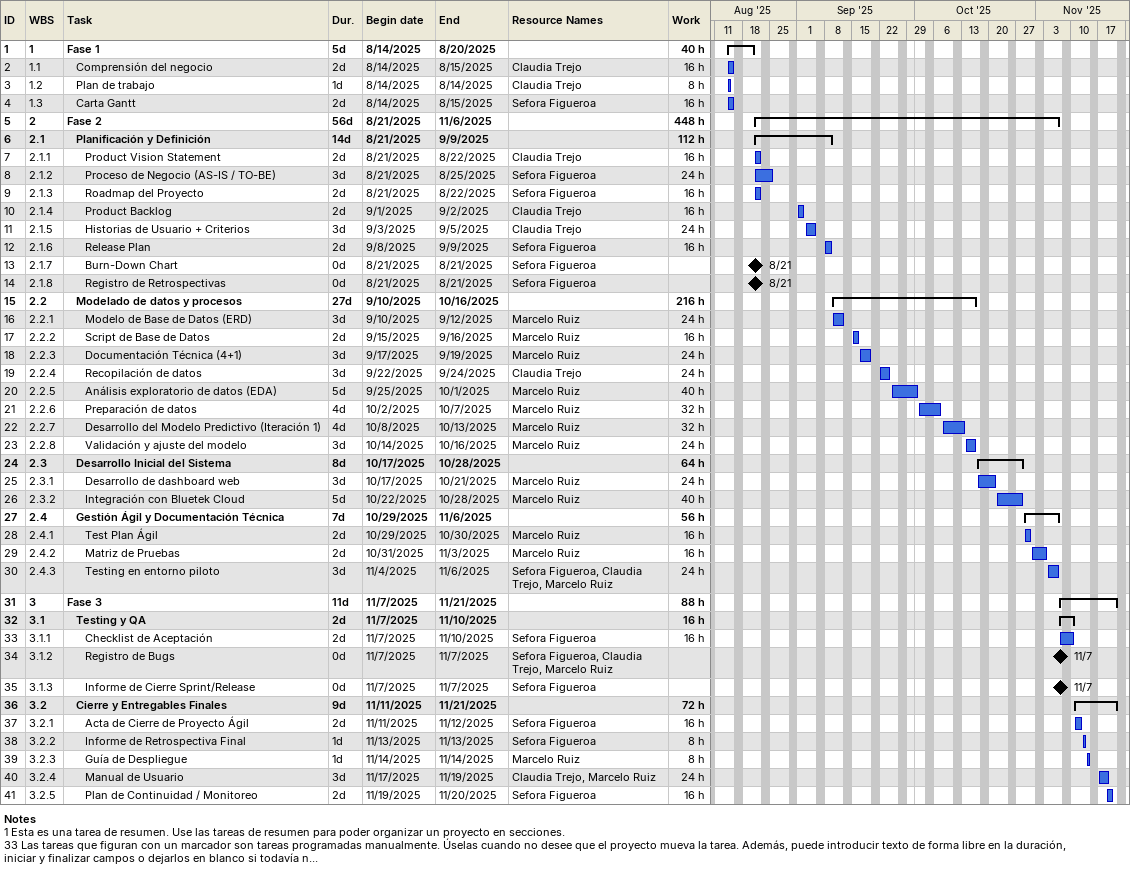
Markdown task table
| ID | WBS | Task | Duration | Start | Finish | Resources | Work (h) |
|---|---|---|---|---|---|---|---|
| 1 | 1 | **Fase 1** | 5d | 2025-08-14 | 2025-08-20 |  | 40 |
| 2 | 1.1 | Comprensión del negocio | 2d | 2025-08-14 | 2025-08-15 | Claudia Trejo | 16 |
| 3 | 1.2 | Plan de trabajo | 1d | 2025-08-14 | 2025-08-14 | Claudia Trejo | 8 |
| 4 | 1.3 | Carta Gantt | 2d | 2025-08-14 | 2025-08-15 | Sefora Figueroa | 16 |
| 5 | 2 | **Fase 2** | 56d | 2025-08-21 | 2025-11-06 |  | 448 |
| 6 | 2.1 | **Planificación y Definición** | 14d | 2025-08-21 | 2025-09-09 |  | 112 |
| 7 | 2.1.1 | Product Vision Statement | 2d | 2025-08-21 | 2025-08-22 | Claudia Trejo | 16 |
| 8 | 2.1.2 | Proceso de Negocio (AS-IS / TO-BE) | 3d | 2025-08-21 | 2025-08-25 | Sefora Figueroa | 24 |
| 9 | 2.1.3 | Roadmap del Proyecto | 2d | 2025-08-21 | 2025-08-22 | Sefora Figueroa | 16 |
| 10 | 2.1.4 | Product Backlog | 2d | 2025-09-01 | 2025-09-02 | Claudia Trejo | 16 |
| 11 | 2.1.5 | Historias de Usuario + Criterios | 3d | 2025-09-03 | 2025-09-05 | Claudia Trejo | 24 |
| 12 | 2.1.6 | Release Plan | 2d | 2025-09-08 | 2025-09-09 | Sefora Figueroa | 16 |
| 13 | 2.1.7 | Burn-Down Chart | 0d | 2025-08-21 | 2025-08-21 | Sefora Figueroa |  |
| 14 | 2.1.8 | Registro de Retrospectivas | 0d | 2025-08-21 | 2025-08-21 | Sefora Figueroa |  |
| 15 | 2.2 | **Modelado de datos y procesos** | 27d | 2025-09-10 | 2025-10-16 |  | 216 |
| 16 | 2.2.1 | Modelo de Base de Datos (ERD) | 3d | 2025-09-10 | 2025-09-12 | Marcelo Ruiz | 24 |
| 17 | 2.2.2 | Script de Base de Datos | 2d | 2025-09-15 | 2025-09-16 | Marcelo Ruiz | 16 |
| 18 | 2.2.3 | Documentación Técnica (4+1) | 3d | 2025-09-17 | 2025-09-19 | Marcelo Ruiz | 24 |
| 19 | 2.2.4 | Recopilación de datos | 3d | 2025-09-22 | 2025-09-24 | Claudia Trejo | 24 |
| 20 | 2.2.5 | Análisis exploratorio de datos (EDA) | 5d | 2025-09-25 | 2025-10-01 | Marcelo Ruiz | 40 |
| 21 | 2.2.6 | Preparación de datos | 4d | 2025-10-02 | 2025-10-07 | Marcelo Ruiz | 32 |
| 22 | 2.2.7 | Desarrollo del Modelo Predictivo (Iteración 1) | 4d | 2025-10-08 | 2025-10-13 | Marcelo Ruiz | 32 |
| 23 | 2.2.8 | Validación y ajuste del modelo | 3d | 2025-10-14 | 2025-10-16 | Marcelo Ruiz | 24 |
| 24 | 2.3 | **Desarrollo Inicial del Sistema** | 8d | 2025-10-17 | 2025-10-28 |  | 64 |
| 25 | 2.3.1 | Desarrollo de dashboard web | 3d | 2025-10-17 | 2025-10-21 | Marcelo Ruiz | 24 |
| 26 | 2.3.2 | Integración con Bluetek Cloud | 5d | 2025-10-22 | 2025-10-28 | Marcelo Ruiz | 40 |
| 27 | 2.4 | **Gestión Ágil y Documentación Técnica** | 7d | 2025-10-29 | 2025-11-06 |  | 56 |
| 28 | 2.4.1 | Test Plan Ágil | 2d | 2025-10-29 | 2025-10-30 | Marcelo Ruiz | 16 |
| 29 | 2.4.2 | Matriz de Pruebas | 2d | 2025-10-31 | 2025-11-03 | Marcelo Ruiz | 16 |
| 30 | 2.4.3 | Testing en entorno piloto | 3d | 2025-11-04 | 2025-11-06 | Sefora Figueroa, Claudia Trejo, Marcelo Ruiz | 24 |
| 31 | 3 | **Fase 3** | 11d | 2025-11-07 | 2025-11-21 |  | 88 |
| 32 | 3.1 | **Testing y QA** | 2d | 2025-11-07 | 2025-11-10 |  | 16 |
| 33 | 3.1.1 | Checklist de Aceptación | 2d | 2025-11-07 | 2025-11-10 | Sefora Figueroa | 16 |
| 34 | 3.1.2 | Registro de Bugs | 0d | 2025-11-07 | 2025-11-07 | Sefora Figueroa, Claudia Trejo, Marcelo Ruiz |  |
| 35 | 3.1.3 | Informe de Cierre Sprint/Release | 0d | 2025-11-07 | 2025-11-07 | Sefora Figueroa |  |
| 36 | 3.2 | **Cierre y Entregables Finales** | 9d | 2025-11-11 | 2025-11-21 |  | 72 |
| 37 | 3.2.1 | Acta de Cierre de Proyecto Ágil | 2d | 2025-11-11 | 2025-11-12 | Sefora Figueroa | 16 |
| 38 | 3.2.2 | Informe de Retrospectiva Final | 1d | 2025-11-13 | 2025-11-13 | Sefora Figueroa | 8 |
| 39 | 3.2.3 | Guía de Despliegue | 1d | 2025-11-14 | 2025-11-14 | Marcelo Ruiz | 8 |
| 40 | 3.2.4 | Manual de Usuario | 3d | 2025-11-17 | 2025-11-19 | Claudia Trejo, Marcelo Ruiz | 24 |
| 41 | 3.2.5 | Plan de Continuidad / Monitoreo | 2d | 2025-11-19 | 2025-11-20 | Sefora Figueroa | 16 |

Notes
- 1: Esta es una tarea de resumen. Use las tareas de resumen para poder organizar un proyecto en secciones.
- 33: Las tareas que figuran con un marcador son tareas programadas manualmente. Úselas cuando no desee que el proyecto mueva la tarea. Además, puede introducir texto de forma libre en la duración, iniciar y finalizar campos o dejarlos en blanco si todavía n...
